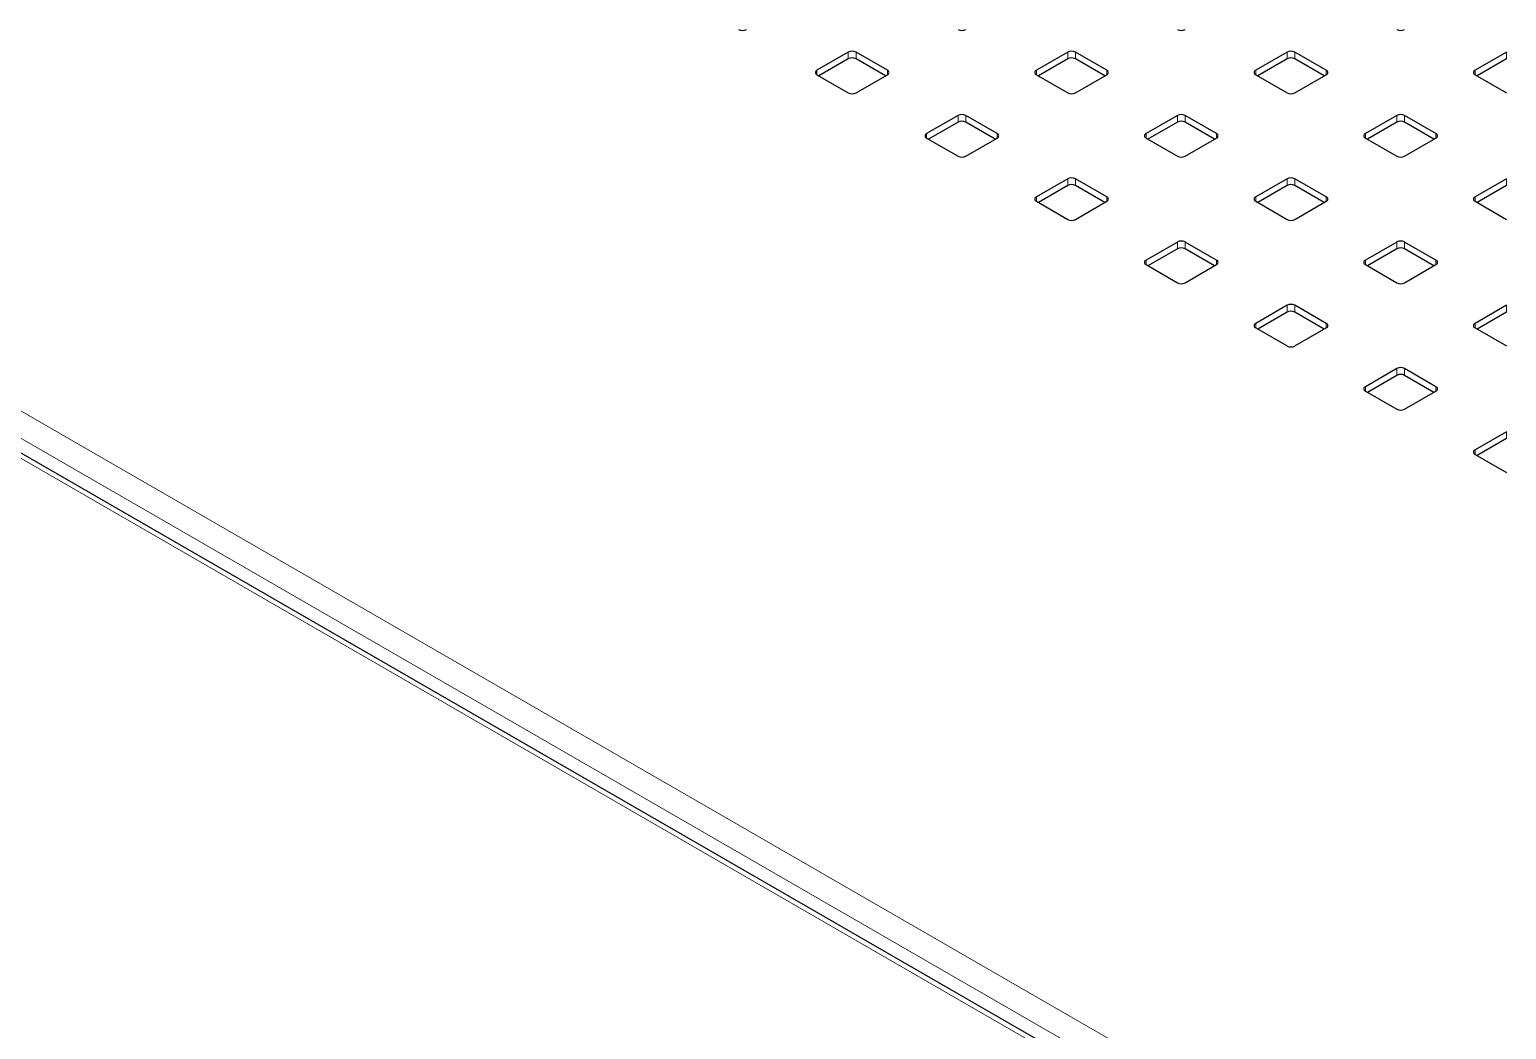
# Model space of a CAD drawing. Header units: millimetres. Extents: x -218071 to -203542, y 15363 to 51382.
# Drawn here: x -216976.31 to -216949.65, y 51084.03 to 51102.08 of the extents above; entities that cross this region are included whole.
import ezdxf

# ---------------------------------------------------------------- set-up
doc = ezdxf.new("R2010")
doc.units = ezdxf.units.MM
doc.header["$LTSCALE"] = 4
doc.layers.add('TPF-EQUIPEMENT', color=7, linetype='Continuous')

msp = doc.modelspace()

# ---------------------------------------------------------------- linework, layer by layer
at = {"layer": 'TPF-EQUIPEMENT', "color": 8, "linetype": 'Continuous', "lineweight": 18}
for p, q in [((-217019.976, 51120.306), (-216949.725, 51079.761)), ((-216950.468, 51079.333), (-217020.719, 51119.878)), ((-216949.841, 51079.338), (-217020.285, 51119.994)), ((-216961.534, 51101.554), (-216961.534, 51101.676)), ((-216961.393, 51101.554), (-216961.393, 51101.676)), ((-216957.574, 51101.554), (-216957.574, 51101.676)), ((-216957.433, 51101.554), (-216957.433, 51101.676)), ((-216953.614, 51101.554), (-216953.614, 51101.676)), ((-216953.473, 51101.554), (-216953.473, 51101.676)), ((-216949.655, 51101.554), (-216949.655, 51101.676)), ((-216962.1, 51101.268), (-216962.1, 51101.35)), ((-216960.827, 51101.268), (-216960.827, 51101.35)), ((-216958.14, 51101.268), (-216958.14, 51101.35)), ((-216956.867, 51101.268), (-216956.867, 51101.35)), ((-216954.18, 51101.268), (-216954.18, 51101.35)), ((-216952.907, 51101.268), (-216952.907, 51101.35)), ((-216950.22, 51101.268), (-216950.22, 51101.35)), ((-216959.554, 51100.411), (-216959.554, 51100.534)), ((-216959.413, 51100.411), (-216959.413, 51100.534)), ((-216955.594, 51100.411), (-216955.594, 51100.534)), ((-216955.453, 51100.411), (-216955.453, 51100.534)), ((-216951.634, 51100.411), (-216951.634, 51100.534)), ((-216951.493, 51100.411), (-216951.493, 51100.534)), ((-216960.12, 51100.125), (-216960.12, 51100.207)), ((-216958.847, 51100.125), (-216958.847, 51100.207)), ((-216956.16, 51100.125), (-216956.16, 51100.207)), ((-216954.887, 51100.125), (-216954.887, 51100.207)), ((-216952.2, 51100.125), (-216952.2, 51100.207)), ((-216950.927, 51100.125), (-216950.927, 51100.207)), ((-216957.574, 51099.268), (-216957.574, 51099.391)), ((-216957.433, 51099.268), (-216957.433, 51099.391)), ((-216953.614, 51099.268), (-216953.614, 51099.391)), ((-216953.473, 51099.268), (-216953.473, 51099.391)), ((-216949.655, 51099.268), (-216949.655, 51099.391)), ((-216958.14, 51098.983), (-216958.14, 51099.064)), ((-216956.867, 51098.983), (-216956.867, 51099.064)), ((-216954.18, 51098.983), (-216954.18, 51099.064)), ((-216952.907, 51098.983), (-216952.907, 51099.064)), ((-216950.22, 51098.983), (-216950.22, 51099.064)), ((-216955.594, 51098.126), (-216955.594, 51098.248)), ((-216955.453, 51098.126), (-216955.453, 51098.248)), ((-216951.634, 51098.126), (-216951.634, 51098.248)), ((-216951.493, 51098.126), (-216951.493, 51098.248)), ((-216956.16, 51097.84), (-216956.16, 51097.922)), ((-216954.887, 51097.84), (-216954.887, 51097.922)), ((-216952.2, 51097.84), (-216952.2, 51097.922)), ((-216950.927, 51097.84), (-216950.927, 51097.922)), ((-216953.614, 51096.983), (-216953.614, 51097.106)), ((-216953.473, 51096.983), (-216953.473, 51097.106)), ((-216949.655, 51096.983), (-216949.655, 51097.106)), ((-216954.18, 51096.697), (-216954.18, 51096.779)), ((-216952.907, 51096.697), (-216952.907, 51096.779)), ((-216950.22, 51096.697), (-216950.22, 51096.779)), ((-216951.634, 51095.84), (-216951.634, 51095.963)), ((-216951.493, 51095.84), (-216951.493, 51095.963)), ((-216952.2, 51095.555), (-216952.2, 51095.636)), ((-216950.927, 51095.555), (-216950.927, 51095.636)), ((-216949.655, 51094.698), (-216949.655, 51094.82)), ((-216950.22, 51094.412), (-216950.22, 51094.494))]:
    msp.add_line(p, q, dxfattribs=at)
at = {"layer": 'TPF-EQUIPEMENT', "color": 7, "linetype": 'Continuous', "lineweight": 25}
for p, q in [((-216950.27, 51079.32), (-217020.617, 51119.92)), ((-216961.534, 51101.676), (-216962.1, 51101.35)), ((-216960.827, 51101.35), (-216961.393, 51101.676)), ((-216957.574, 51101.676), (-216958.14, 51101.35)), ((-216956.867, 51101.35), (-216957.433, 51101.676)), ((-216953.614, 51101.676), (-216954.18, 51101.35)), ((-216952.907, 51101.35), (-216953.473, 51101.676)), ((-216949.655, 51101.676), (-216950.22, 51101.35)), ((-216961.534, 51101.554), (-216962.064, 51101.248)), ((-216960.862, 51101.248), (-216961.393, 51101.554)), ((-216957.574, 51101.554), (-216958.104, 51101.248)), ((-216956.902, 51101.248), (-216957.433, 51101.554)), ((-216953.614, 51101.554), (-216954.145, 51101.248)), ((-216952.943, 51101.248), (-216953.473, 51101.554)), ((-216949.655, 51101.554), (-216950.185, 51101.248)), ((-216962.1, 51101.268), (-216961.534, 51100.942)), ((-216961.393, 51100.942), (-216960.827, 51101.268)), ((-216958.14, 51101.268), (-216957.574, 51100.942)), ((-216957.433, 51100.942), (-216956.867, 51101.268)), ((-216954.18, 51101.268), (-216953.614, 51100.942)), ((-216953.473, 51100.942), (-216952.907, 51101.268)), ((-216950.22, 51101.268), (-216949.655, 51100.942)), ((-216959.554, 51100.534), (-216960.12, 51100.207)), ((-216959.554, 51100.411), (-216960.084, 51100.105)), ((-216958.847, 51100.207), (-216959.413, 51100.534)), ((-216958.882, 51100.105), (-216959.413, 51100.411)), ((-216955.594, 51100.534), (-216956.16, 51100.207)), ((-216955.594, 51100.411), (-216956.125, 51100.105)), ((-216954.887, 51100.207), (-216955.453, 51100.534)), ((-216954.923, 51100.105), (-216955.453, 51100.411)), ((-216951.634, 51100.534), (-216952.2, 51100.207)), ((-216951.634, 51100.411), (-216952.165, 51100.105)), ((-216950.927, 51100.207), (-216951.493, 51100.534)), ((-216950.963, 51100.105), (-216951.493, 51100.411)), ((-216960.12, 51100.125), (-216959.554, 51099.799)), ((-216959.413, 51099.799), (-216958.847, 51100.125)), ((-216956.16, 51100.125), (-216955.594, 51099.799)), ((-216955.453, 51099.799), (-216954.887, 51100.125)), ((-216952.2, 51100.125), (-216951.634, 51099.799)), ((-216951.493, 51099.799), (-216950.927, 51100.125)), ((-216957.574, 51099.391), (-216958.14, 51099.064)), ((-216957.574, 51099.268), (-216958.104, 51098.962)), ((-216956.867, 51099.064), (-216957.433, 51099.391)), ((-216956.902, 51098.962), (-216957.433, 51099.268)), ((-216953.614, 51099.391), (-216954.18, 51099.064)), ((-216953.614, 51099.268), (-216954.145, 51098.962)), ((-216952.907, 51099.064), (-216953.473, 51099.391)), ((-216952.943, 51098.962), (-216953.473, 51099.268)), ((-216949.655, 51099.391), (-216950.22, 51099.064)), ((-216949.655, 51099.268), (-216950.185, 51098.962)), ((-216958.14, 51098.983), (-216957.574, 51098.656)), ((-216957.433, 51098.656), (-216956.867, 51098.983)), ((-216954.18, 51098.983), (-216953.614, 51098.656)), ((-216953.473, 51098.656), (-216952.907, 51098.983)), ((-216950.22, 51098.983), (-216949.655, 51098.656)), ((-216955.594, 51098.248), (-216956.16, 51097.922)), ((-216954.887, 51097.922), (-216955.453, 51098.248)), ((-216951.634, 51098.248), (-216952.2, 51097.922)), ((-216950.927, 51097.922), (-216951.493, 51098.248)), ((-216955.594, 51098.126), (-216956.125, 51097.82)), ((-216954.923, 51097.82), (-216955.453, 51098.126)), ((-216951.634, 51098.126), (-216952.165, 51097.82)), ((-216950.963, 51097.82), (-216951.493, 51098.126)), ((-216956.16, 51097.84), (-216955.594, 51097.514)), ((-216955.453, 51097.514), (-216954.887, 51097.84)), ((-216952.2, 51097.84), (-216951.634, 51097.514)), ((-216951.493, 51097.514), (-216950.927, 51097.84)), ((-216953.614, 51097.106), (-216954.18, 51096.779)), ((-216953.614, 51096.983), (-216954.145, 51096.677)), ((-216952.907, 51096.779), (-216953.473, 51097.106)), ((-216952.943, 51096.677), (-216953.473, 51096.983)), ((-216949.655, 51097.106), (-216950.22, 51096.779)), ((-216949.655, 51096.983), (-216950.185, 51096.677)), ((-216954.18, 51096.697), (-216953.614, 51096.371)), ((-216953.473, 51096.371), (-216952.907, 51096.697)), ((-216950.22, 51096.697), (-216949.655, 51096.371)), ((-216951.634, 51095.963), (-216952.2, 51095.636)), ((-216951.634, 51095.84), (-216952.165, 51095.534)), ((-216950.927, 51095.636), (-216951.493, 51095.963)), ((-216950.963, 51095.534), (-216951.493, 51095.84)), ((-216952.2, 51095.555), (-216951.634, 51095.228)), ((-216951.493, 51095.228), (-216950.927, 51095.555)), ((-216949.655, 51094.82), (-216950.22, 51094.494)), ((-216949.655, 51094.698), (-216950.185, 51094.392)), ((-216950.22, 51094.412), (-216949.655, 51094.086))]:
    msp.add_line(p, q, dxfattribs=at)
for centre, radius, start, end in [((-216963.443, 51102.221), 0.154, 242.616, 297.384), ((-216959.483, 51102.221), 0.154, 242.616, 297.384), ((-216955.524, 51102.221), 0.154, 242.616, 297.384), ((-216951.564, 51102.221), 0.154, 242.616, 297.384), ((-216961.463, 51101.54), 0.154, 62.616, 117.384), ((-216957.503, 51101.54), 0.154, 62.616, 117.384), ((-216953.544, 51101.54), 0.154, 62.616, 117.384), ((-216961.463, 51101.417), 0.154, 62.616, 117.384), ((-216957.503, 51101.417), 0.154, 62.616, 117.384), ((-216953.544, 51101.417), 0.154, 62.616, 117.384), ((-216962.084, 51101.309), 0.0436, 110.7714, 249.2286), ((-216960.842, 51101.309), 0.0436, 290.7714, 69.2286), ((-216958.124, 51101.309), 0.0436, 110.7714, 249.2286), ((-216956.883, 51101.309), 0.0436, 290.7714, 69.2286), ((-216954.165, 51101.309), 0.0436, 110.7714, 249.2286), ((-216952.923, 51101.309), 0.0436, 290.7714, 69.2286), ((-216950.205, 51101.309), 0.0436, 110.7714, 249.2286), ((-216961.463, 51101.078), 0.154, 242.616, 297.384), ((-216957.503, 51101.078), 0.154, 242.616, 297.384), ((-216953.544, 51101.078), 0.154, 242.616, 297.384), ((-216959.483, 51100.397), 0.154, 62.616, 117.384), ((-216959.483, 51100.275), 0.154, 62.616, 117.384), ((-216955.524, 51100.397), 0.154, 62.616, 117.384), ((-216955.524, 51100.275), 0.154, 62.616, 117.384), ((-216951.564, 51100.397), 0.154, 62.616, 117.384), ((-216951.564, 51100.275), 0.154, 62.616, 117.384), ((-216960.104, 51100.166), 0.0436, 110.7714, 249.2286), ((-216958.862, 51100.166), 0.0436, 290.7714, 69.2286), ((-216956.144, 51100.166), 0.0436, 110.7714, 249.2286), ((-216954.903, 51100.166), 0.0436, 290.7714, 69.2286), ((-216952.185, 51100.166), 0.0436, 110.7714, 249.2286), ((-216950.943, 51100.166), 0.0436, 290.7714, 69.2286), ((-216959.483, 51099.935), 0.154, 242.616, 297.384), ((-216955.524, 51099.935), 0.154, 242.616, 297.384), ((-216951.564, 51099.935), 0.154, 242.616, 297.384), ((-216957.503, 51099.254), 0.154, 62.616, 117.384), ((-216957.503, 51099.132), 0.154, 62.616, 117.384), ((-216953.544, 51099.254), 0.154, 62.616, 117.384), ((-216953.544, 51099.132), 0.154, 62.616, 117.384), ((-216958.124, 51099.024), 0.0436, 110.7714, 249.2286), ((-216956.883, 51099.024), 0.0436, 290.7714, 69.2286), ((-216954.165, 51099.024), 0.0436, 110.7714, 249.2286), ((-216952.923, 51099.024), 0.0436, 290.7714, 69.2286), ((-216950.205, 51099.024), 0.0436, 110.7714, 249.2286), ((-216957.503, 51098.793), 0.154, 242.616, 297.384), ((-216953.544, 51098.793), 0.154, 242.616, 297.384), ((-216955.524, 51098.112), 0.154, 62.616, 117.384), ((-216951.564, 51098.112), 0.154, 62.616, 117.384), ((-216956.144, 51097.881), 0.0436, 110.7714, 249.2286), ((-216955.524, 51097.989), 0.154, 62.616, 117.384), ((-216954.903, 51097.881), 0.0436, 290.7714, 69.2286), ((-216952.185, 51097.881), 0.0436, 110.7714, 249.2286), ((-216951.564, 51097.989), 0.154, 62.616, 117.384), ((-216950.943, 51097.881), 0.0436, 290.7714, 69.2286), ((-216955.524, 51097.65), 0.154, 242.616, 297.384), ((-216951.564, 51097.65), 0.154, 242.616, 297.384), ((-216953.544, 51096.969), 0.154, 62.616, 117.384), ((-216953.544, 51096.846), 0.154, 62.616, 117.384), ((-216954.165, 51096.738), 0.0436, 110.7714, 249.2286), ((-216952.923, 51096.738), 0.0436, 290.7714, 69.2286), ((-216950.205, 51096.738), 0.0436, 110.7714, 249.2286), ((-216953.544, 51096.507), 0.154, 242.616, 297.384), ((-216951.564, 51095.826), 0.154, 62.616, 117.384), ((-216951.564, 51095.704), 0.154, 62.616, 117.384), ((-216952.185, 51095.596), 0.0436, 110.7714, 249.2286), ((-216950.943, 51095.596), 0.0436, 290.7714, 69.2286), ((-216951.564, 51095.365), 0.154, 242.616, 297.384), ((-216950.205, 51094.453), 0.0436, 110.7714, 249.2286)]:
    msp.add_arc(centre, radius, start, end, dxfattribs=at)

doc.saveas('drawing.dxf')
